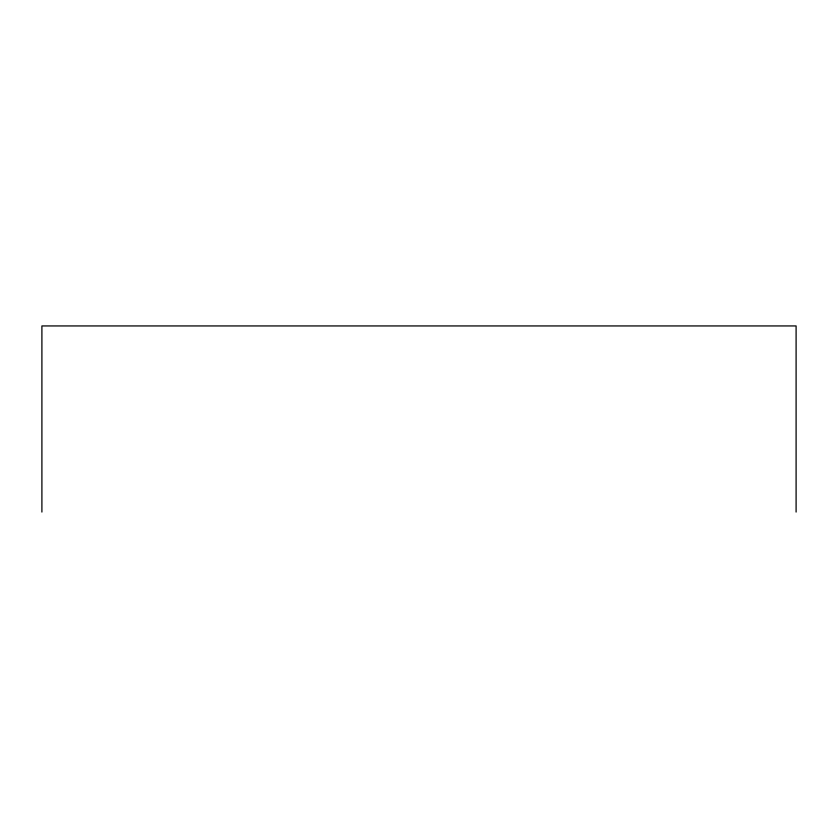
<?xml version="1.0" encoding="UTF-8"?>
<svg xmlns="http://www.w3.org/2000/svg" width="838" height="838" viewBox="0 0 838 838"><rect width="100%" height="100%" fill="white"/><g stroke="black" fill="none" stroke-linecap="round" stroke-linejoin="round"><path stroke-width="1.26" d="M796.1 512.06L796.1 325.94L41.9 325.94L41.9 512.06"/></g></svg>
